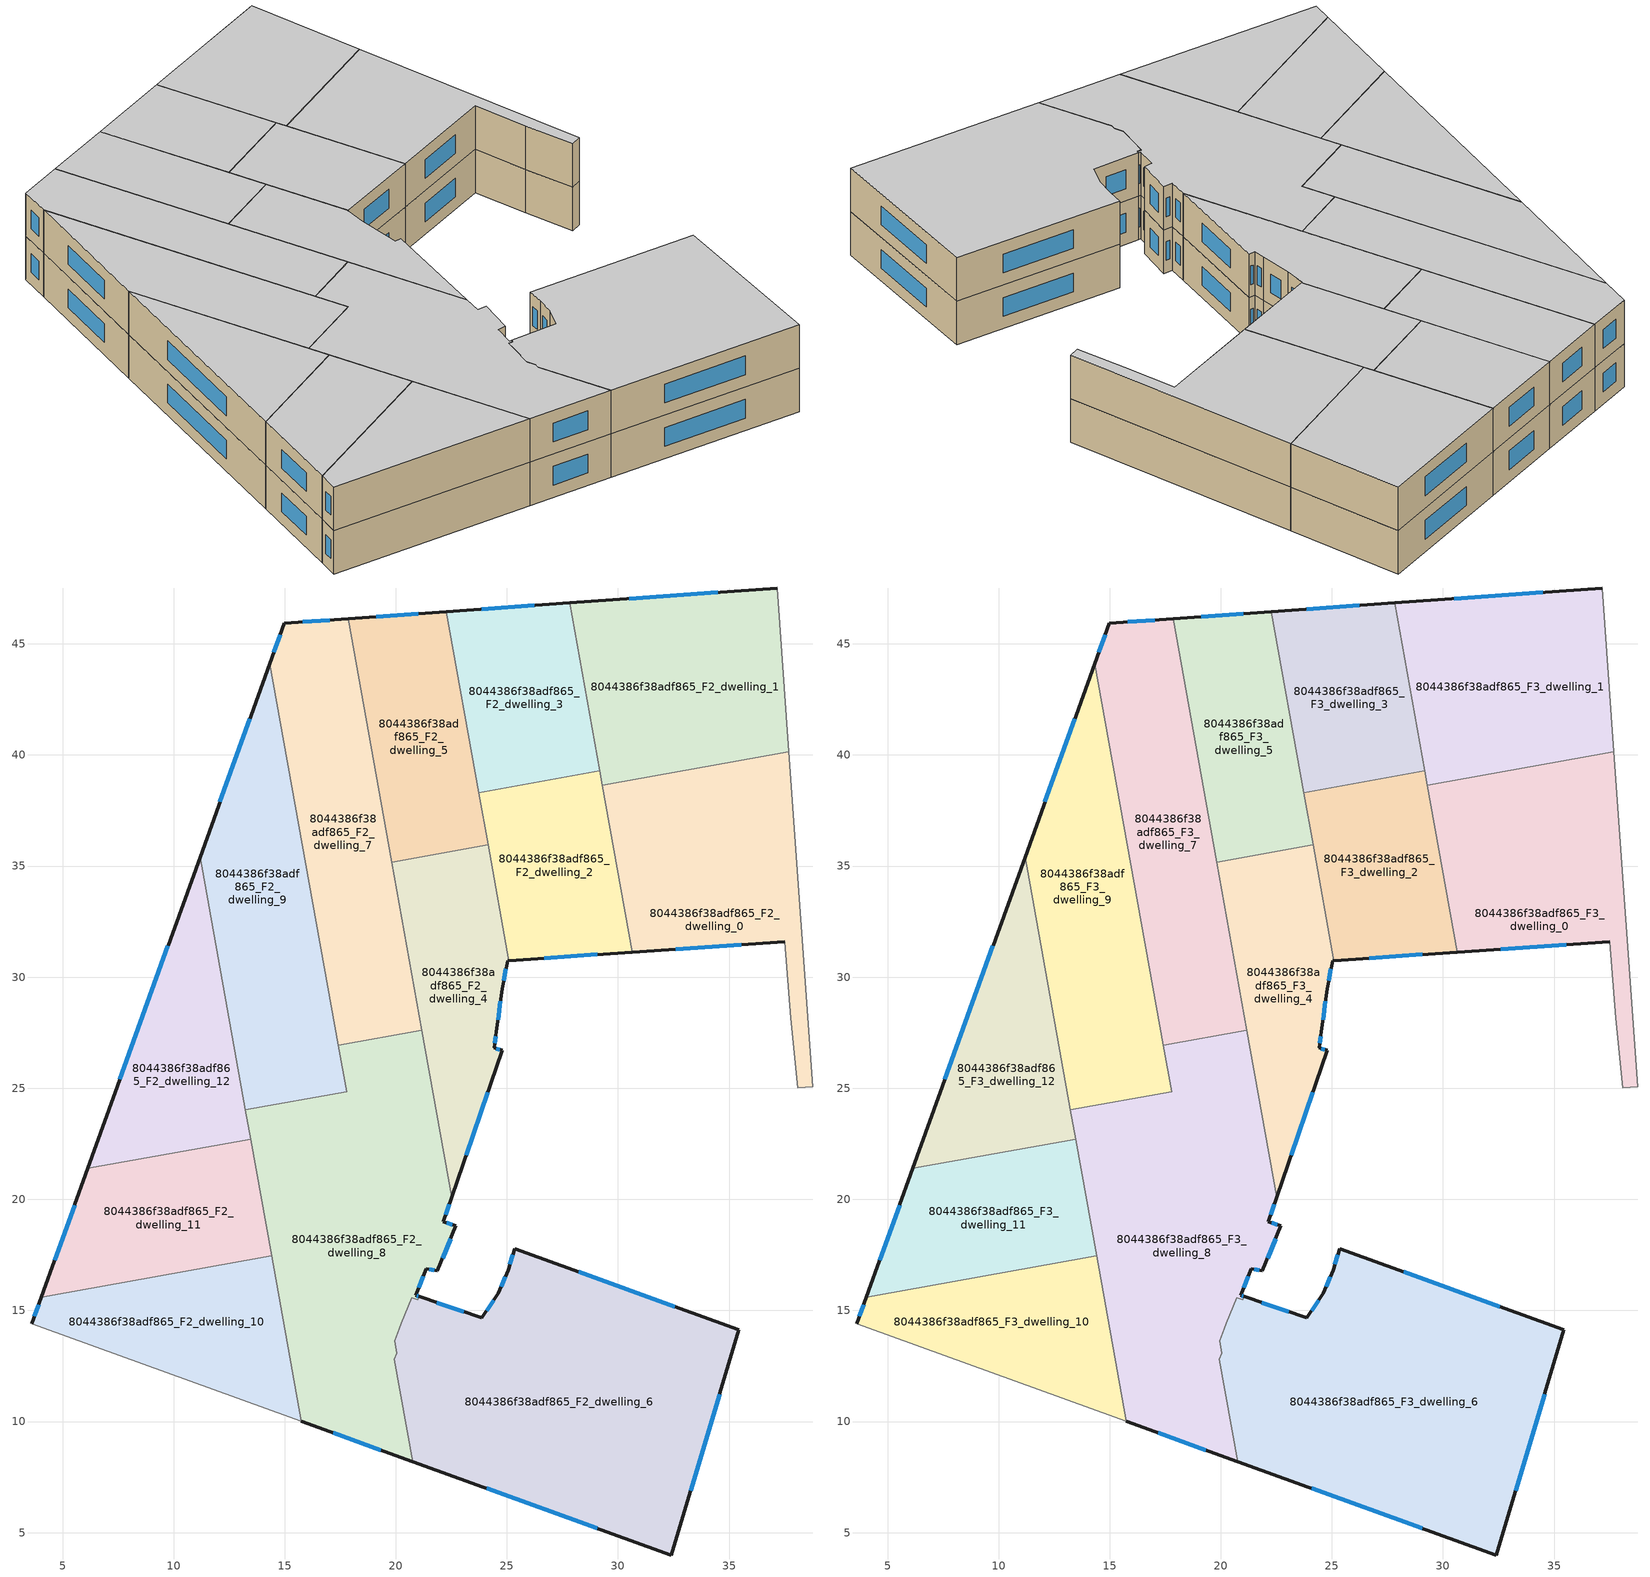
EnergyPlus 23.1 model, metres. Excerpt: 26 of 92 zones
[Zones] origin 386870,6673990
8044386f38adf865_F2_dwelling_0
 floor to 8044386f38adf865_F1_dwelling_0 (EU_floor_Construction): 37.69,40.14 38.77,25.08 38.1,25.02 37.77,28.16 37.5,31.6 30.65,31.13 29.3,38.64 z6
 wall outside (EU_wall_Construction): 30.65,31.13 37.5,31.6 z6:9
 wall adiabatic (EU_wall_Construction): 37.5,31.6 37.77,28.16 38.1,25.02 38.77,25.08 37.69,40.14 z6:9
 wall to 8044386f38adf865_F2_dwelling_1 (EU_wall_Construction): 37.69,40.14 29.3,38.64 z6:9
 wall to 8044386f38adf865_F2_dwelling_2 (EU_wall_Construction): 29.3,38.64 30.65,31.13 z6:9
 window (EU_Window_Construction): 32.61,31.27 35.54,31.47 z6.86:8.14
8044386f38adf865_F2_dwelling_1
 floor to 8044386f38adf865_F1_dwelling_1 (EU_floor_Construction): 37.16,47.52 37.69,40.14 29.3,38.64 27.83,46.85 z6
 wall outside (EU_wall_Construction): 37.16,47.52 27.83,46.85 z6:9
 wall adiabatic (EU_wall_Construction): 37.69,40.14 37.16,47.52 z6:9
 wall to 8044386f38adf865_F2_dwelling_3 (EU_wall_Construction): 27.83,46.85 29.18,39.28 z6:9
 wall to 8044386f38adf865_F2_dwelling_2 (EU_wall_Construction): 29.18,39.28 29.3,38.64 z6:9
 window (EU_Window_Construction): 34.49,47.33 30.5,47.04 z6.86:8.14
8044386f38adf865_F2_dwelling_10
 floor to 8044386f38adf865_F1_dwelling_10 (EU_floor_Construction): 14.41,17.46 15.74,10.01 3.61,14.4 4.04,15.6 z6
 wall outside (EU_wall_Construction): 4.04,15.6 3.61,14.4 z6:9
 wall adiabatic (EU_wall_Construction): 3.61,14.4 15.74,10.01 z6:9
 wall to 8044386f38adf865_F2_dwelling_11 (EU_wall_Construction): 14.41,17.46 4.04,15.6 z6:9
 wall to 8044386f38adf865_F2_dwelling_8 (EU_wall_Construction): 15.74,10.01 14.41,17.46 z6:9
 window (EU_Window_Construction): 3.92,15.26 3.73,14.74 z6.86:8.14
8044386f38adf865_F2_dwelling_11
 floor to 8044386f38adf865_F1_dwelling_11 (EU_floor_Construction): 13.46,22.71 14.41,17.46 4.04,15.6 6.14,21.4 z6
 wall outside (EU_wall_Construction): 6.14,21.4 4.04,15.6 z6:9
 wall to 8044386f38adf865_F2_dwelling_12 (EU_wall_Construction): 13.46,22.71 6.14,21.4 z6:9
 wall to 8044386f38adf865_F2_dwelling_8 (EU_wall_Construction): 14.41,17.46 13.46,22.71 z6:9
 window (EU_Window_Construction): 5.54,19.74 4.64,17.26 z6.86:8.14
8044386f38adf865_F2_dwelling_12
 floor to 8044386f38adf865_F1_dwelling_12 (EU_floor_Construction): 11.19,35.41 13.46,22.71 6.14,21.4 z6
 wall outside (EU_wall_Construction): 11.19,35.41 6.14,21.4 z6:9
 wall to 8044386f38adf865_F2_dwelling_9 (EU_wall_Construction): 13.23,24.02 11.19,35.41 z6:9
 wall to 8044386f38adf865_F2_dwelling_8 (EU_wall_Construction): 13.46,22.71 13.23,24.02 z6:9
 window (EU_Window_Construction): 9.75,31.41 7.58,25.4 z6.86:8.14
8044386f38adf865_F2_dwelling_2
 floor to 8044386f38adf865_F1_dwelling_2 (EU_floor_Construction): 29.18,39.28 30.65,31.13 25.09,30.75 23.73,38.31 z6
 wall outside (EU_wall_Construction): 25.09,30.75 30.65,31.13 z6:9
 wall to 8044386f38adf865_F2_dwelling_3 (EU_wall_Construction): 29.18,39.28 23.73,38.31 z6:9
 wall to 8044386f38adf865_F2_dwelling_4 (EU_wall_Construction): 24.15,35.95 25.09,30.75 z6:9
 wall to 8044386f38adf865_F2_dwelling_5 (EU_wall_Construction): 23.73,38.31 24.15,35.95 z6:9
 window (EU_Window_Construction): 26.68,30.86 29.06,31.02 z6.86:8.14
8044386f38adf865_F2_dwelling_3
 floor to 8044386f38adf865_F1_dwelling_3 (EU_floor_Construction): 27.83,46.85 29.18,39.28 23.73,38.31 22.27,46.45 z6
 wall outside (EU_wall_Construction): 27.83,46.85 22.27,46.45 z6:9
 wall to 8044386f38adf865_F2_dwelling_5 (EU_wall_Construction): 22.27,46.45 23.73,38.31 z6:9
 window (EU_Window_Construction): 26.24,46.73 23.86,46.56 z6.86:8.14
8044386f38adf865_F2_dwelling_4
 floor to 8044386f38adf865_F1_dwelling_4 (EU_floor_Construction): 24.16,35.95 25.09,30.75 25.03,30.75 24.78,29.47 24.53,27.54 24.42,26.82 24.78,26.7 22.52,20.1 19.82,35.17 z6
 wall outside (EU_wall_Construction): 22.52,20.1 24.78,26.7 24.42,26.82 24.53,27.54 24.78,29.47 25.03,30.75 25.09,30.75 z6:9
 wall to 8044386f38adf865_F2_dwelling_5 (EU_wall_Construction): 24.16,35.95 19.82,35.17 z6:9
 wall to 8044386f38adf865_F2_dwelling_7 (EU_wall_Construction): 19.82,35.17 21.18,27.6 z6:9
 wall to 8044386f38adf865_F2_dwelling_8 (EU_wall_Construction): 21.18,27.6 22.52,20.1 z6:9
 window (EU_Window_Construction): 24.68,26.73 24.53,26.78 / 23.17,21.99 24.14,24.81 / 24.85,29.83 24.96,30.38 / 24.6,28.09 24.71,28.92 / 24.45,27.02 24.5,27.33 z6.86:8.14
8044386f38adf865_F2_dwelling_5
 floor to 8044386f38adf865_F1_dwelling_5 (EU_floor_Construction): 22.27,46.45 24.16,35.95 19.82,35.17 17.85,46.13 z6
 wall outside (EU_wall_Construction): 22.27,46.45 17.85,46.13 z6:9
 wall to 8044386f38adf865_F2_dwelling_7 (EU_wall_Construction): 17.85,46.13 19.82,35.18 z6:9
 window (EU_Window_Construction): 21.01,46.36 19.12,46.22 z6.86:8.14
8044386f38adf865_F2_dwelling_6
 floor to 8044386f38adf865_F1_dwelling_6 (EU_floor_Construction): 35.44,14.12 32.4,3.99 20.77,8.2 19.94,12.81 20.04,13.08 19.94,13.64 20.16,14.17 20.25,14.42 20.72,15.58 20.99,15.49 21.04,15.63 23.87,14.67 24.61,15.76 25.05,16.81 25.34,17.78 z6
 wall outside (EU_wall_Construction): 20.77,8.2 32.4,3.99 35.44,14.12 25.34,17.78 25.05,16.81 24.61,15.76 23.87,14.67 21.04,15.63 z6:9
 wall to 8044386f38adf865_F2_dwelling_8 (EU_wall_Construction): 21.04,15.63 20.99,15.49 20.72,15.58 20.25,14.42 20.16,14.17 / 20.15,14.17 19.94,13.64 20.04,13.08 19.94,12.81 20.77,8.2 z6:9
 window (EU_Window_Construction): 23.06,14.95 21.85,15.36 / 24.4,15.45 24.08,14.99 / 24.93,16.51 24.74,16.06 / 25.26,17.5 25.13,17.09 / 32.56,15.17 28.23,16.73 / 33.27,6.89 34.57,11.23 / 24.09,7 29.07,5.19 z6.86:8.14
8044386f38adf865_F2_dwelling_7
 floor to 8044386f38adf865_F1_dwelling_7 (EU_floor_Construction): 17.85,46.13 21.18,27.6 17.41,26.92 14.33,44.11 14.98,45.93 z6
 wall outside (EU_wall_Construction): 17.85,46.13 14.98,45.93 14.33,44.11 z6:9
 wall to 8044386f38adf865_F2_dwelling_8 (EU_wall_Construction): 17.41,26.92 21.18,27.6 z6:9
 wall to 8044386f38adf865_F2_dwelling_9 (EU_wall_Construction): 14.33,44.11 17.41,26.92 z6:9
 window (EU_Window_Construction): 14.8,45.41 14.51,44.63 / 17.03,46.07 15.8,45.99 z6.86:8.14
8044386f38adf865_F2_dwelling_8
 floor to 8044386f38adf865_F1_dwelling_8 (EU_floor_Construction): 21.18,27.6 22.52,20.1 22.14,18.99 22.71,18.8 21.87,16.78 21.37,16.88 20.9,15.67 21.04,15.63 20.99,15.49 20.72,15.58 20.25,14.42 20.15,14.17 19.94,13.64 20.04,13.08 19.94,12.81 20.77,8.2 15.74,10.01 13.23,24.02 17.78,24.84 17.41,26.92 z6
 wall outside (EU_wall_Construction): 15.74,10.01 20.77,8.2 / 21.04,15.63 20.9,15.67 21.37,16.88 21.87,16.78 22.71,18.8 22.14,18.99 22.52,20.1 z6:9
 wall to 8044386f38adf865_F2_dwelling_9 (EU_wall_Construction): 17.41,26.92 17.78,24.84 13.23,24.02 z6:9
 window (EU_Window_Construction): 17.18,9.5 19.33,8.72 / 22.25,19.31 22.41,19.78 / 22.54,18.86 22.3,18.94 / 22.11,17.36 22.47,18.23 / 21.51,16.85 21.73,16.81 / 21.03,16.02 21.23,16.53 / 21,15.64 20.94,15.66 z6.86:8.14
8044386f38adf865_F2_dwelling_9
 floor to 8044386f38adf865_F1_dwelling_9 (EU_floor_Construction): 14.33,44.11 17.78,24.84 13.23,24.02 11.19,35.41 z6
 wall outside (EU_wall_Construction): 14.33,44.11 11.19,35.41 z6:9
 window (EU_Window_Construction): 13.43,41.62 12.09,37.89 z6.86:8.14
8044386f38adf865_F3_dwelling_0
 floor to 8044386f38adf865_F2_dwelling_0 (EU_floor_Construction): 37.69,40.14 38.77,25.08 38.1,25.02 37.77,28.16 37.5,31.6 30.65,31.13 29.3,38.64 z9
 wall outside (EU_wall_Construction): 30.65,31.13 37.5,31.6 z9:12
 wall adiabatic (EU_wall_Construction): 37.5,31.6 37.77,28.16 38.1,25.02 38.77,25.08 37.69,40.14 z9:12
 wall to 8044386f38adf865_F3_dwelling_1 (EU_wall_Construction): 37.69,40.14 29.3,38.64 z9:12
 wall to 8044386f38adf865_F3_dwelling_2 (EU_wall_Construction): 29.3,38.64 30.65,31.13 z9:12
 window (EU_Window_Construction): 32.61,31.27 35.54,31.47 z9.86:11.14
 ceiling to 8044386f38adf865_F4_dwelling_0 (EU_floor_Construction): 38.77,25.08 37.69,40.14 29.3,38.64 30.65,31.13 37.5,31.6 37.77,28.16 38.1,25.02 z12
8044386f38adf865_F3_dwelling_1
 floor to 8044386f38adf865_F2_dwelling_1 (EU_floor_Construction): 37.16,47.52 37.69,40.14 29.3,38.64 27.83,46.85 z9
 wall outside (EU_wall_Construction): 37.16,47.52 27.83,46.85 z9:12
 wall adiabatic (EU_wall_Construction): 37.69,40.14 37.16,47.52 z9:12
 wall to 8044386f38adf865_F3_dwelling_3 (EU_wall_Construction): 27.83,46.85 29.18,39.28 z9:12
 wall to 8044386f38adf865_F3_dwelling_2 (EU_wall_Construction): 29.18,39.28 29.3,38.64 z9:12
 window (EU_Window_Construction): 34.49,47.33 30.5,47.04 z9.86:11.14
 ceiling to 8044386f38adf865_F4_dwelling_1 (EU_floor_Construction): 37.69,40.14 37.16,47.52 27.83,46.85 29.3,38.64 z12
8044386f38adf865_F3_dwelling_10
 floor to 8044386f38adf865_F2_dwelling_10 (EU_floor_Construction): 14.41,17.46 15.74,10.01 3.61,14.4 4.04,15.6 z9
 wall outside (EU_wall_Construction): 4.04,15.6 3.61,14.4 z9:12
 wall adiabatic (EU_wall_Construction): 3.61,14.4 15.74,10.01 z9:12
 wall to 8044386f38adf865_F3_dwelling_11 (EU_wall_Construction): 14.41,17.46 4.04,15.6 z9:12
 wall to 8044386f38adf865_F3_dwelling_8 (EU_wall_Construction): 15.74,10.01 14.41,17.46 z9:12
 window (EU_Window_Construction): 3.92,15.26 3.73,14.74 z9.86:11.14
 ceiling to 8044386f38adf865_F4_dwelling_10 (EU_floor_Construction): 15.74,10.01 14.41,17.46 4.04,15.6 3.61,14.4 z12
8044386f38adf865_F3_dwelling_11
 floor to 8044386f38adf865_F2_dwelling_11 (EU_floor_Construction): 13.46,22.71 14.41,17.46 4.04,15.6 6.14,21.4 z9
 wall outside (EU_wall_Construction): 6.14,21.4 4.04,15.6 z9:12
 wall to 8044386f38adf865_F3_dwelling_12 (EU_wall_Construction): 13.46,22.71 6.14,21.4 z9:12
 wall to 8044386f38adf865_F3_dwelling_8 (EU_wall_Construction): 14.41,17.46 13.46,22.71 z9:12
 window (EU_Window_Construction): 5.54,19.74 4.64,17.26 z9.86:11.14
 ceiling to 8044386f38adf865_F4_dwelling_11 (EU_floor_Construction): 14.41,17.46 13.46,22.71 6.14,21.4 4.04,15.6 z12
8044386f38adf865_F3_dwelling_12
 floor to 8044386f38adf865_F2_dwelling_12 (EU_floor_Construction): 11.19,35.41 13.46,22.71 6.14,21.4 z9
 wall outside (EU_wall_Construction): 11.19,35.41 6.14,21.4 z9:12
 wall to 8044386f38adf865_F3_dwelling_9 (EU_wall_Construction): 13.23,24.02 11.19,35.41 z9:12
 wall to 8044386f38adf865_F3_dwelling_8 (EU_wall_Construction): 13.46,22.71 13.23,24.02 z9:12
 window (EU_Window_Construction): 9.75,31.41 7.58,25.4 z9.86:11.14
 ceiling to 8044386f38adf865_F4_dwelling_12 (EU_floor_Construction): 13.46,22.71 11.19,35.41 6.14,21.4 z12
8044386f38adf865_F3_dwelling_2
 floor to 8044386f38adf865_F2_dwelling_2 (EU_floor_Construction): 29.18,39.28 30.65,31.13 25.09,30.75 23.73,38.31 z9
 wall outside (EU_wall_Construction): 25.09,30.75 30.65,31.13 z9:12
 wall to 8044386f38adf865_F3_dwelling_3 (EU_wall_Construction): 29.18,39.28 23.73,38.31 z9:12
 wall to 8044386f38adf865_F3_dwelling_4 (EU_wall_Construction): 24.15,35.95 25.09,30.75 z9:12
 wall to 8044386f38adf865_F3_dwelling_5 (EU_wall_Construction): 23.73,38.31 24.15,35.95 z9:12
 window (EU_Window_Construction): 26.68,30.86 29.06,31.02 z9.86:11.14
 ceiling to 8044386f38adf865_F4_dwelling_2 (EU_floor_Construction): 30.65,31.13 29.18,39.28 23.73,38.31 25.09,30.75 z12
8044386f38adf865_F3_dwelling_3
 floor to 8044386f38adf865_F2_dwelling_3 (EU_floor_Construction): 27.83,46.85 29.18,39.28 23.73,38.31 22.27,46.45 z9
 wall outside (EU_wall_Construction): 27.83,46.85 22.27,46.45 z9:12
 wall to 8044386f38adf865_F3_dwelling_5 (EU_wall_Construction): 22.27,46.45 23.73,38.31 z9:12
 window (EU_Window_Construction): 26.24,46.73 23.86,46.56 z9.86:11.14
 ceiling to 8044386f38adf865_F4_dwelling_3 (EU_floor_Construction): 29.18,39.28 27.83,46.85 22.27,46.45 23.73,38.31 z12
8044386f38adf865_F3_dwelling_4
 floor to 8044386f38adf865_F2_dwelling_4 (EU_floor_Construction): 24.16,35.95 25.09,30.75 25.03,30.75 24.78,29.47 24.53,27.54 24.42,26.82 24.78,26.7 22.52,20.1 19.82,35.17 z9
 wall outside (EU_wall_Construction): 22.52,20.1 24.78,26.7 24.42,26.82 24.53,27.54 24.78,29.47 25.03,30.75 25.09,30.75 z9:12
 wall to 8044386f38adf865_F3_dwelling_5 (EU_wall_Construction): 24.16,35.95 19.82,35.17 z9:12
 wall to 8044386f38adf865_F3_dwelling_7 (EU_wall_Construction): 19.82,35.17 21.18,27.6 z9:12
 wall to 8044386f38adf865_F3_dwelling_8 (EU_wall_Construction): 21.18,27.6 22.52,20.1 z9:12
 window (EU_Window_Construction): 24.68,26.73 24.53,26.78 / 23.17,21.99 24.14,24.81 / 24.85,29.83 24.96,30.38 / 24.6,28.09 24.71,28.92 / 24.45,27.02 24.5,27.33 z9.86:11.14
 ceiling to 8044386f38adf865_F4_dwelling_4 (EU_floor_Construction): 22.52,20.1 24.78,26.7 24.42,26.82 24.53,27.54 24.78,29.47 25.03,30.75 25.09,30.75 24.16,35.95 19.82,35.17 z12
8044386f38adf865_F3_dwelling_5
 floor to 8044386f38adf865_F2_dwelling_5 (EU_floor_Construction): 22.27,46.45 24.16,35.95 19.82,35.17 17.85,46.13 z9
 wall outside (EU_wall_Construction): 22.27,46.45 17.85,46.13 z9:12
 wall to 8044386f38adf865_F3_dwelling_7 (EU_wall_Construction): 17.85,46.13 19.82,35.18 z9:12
 window (EU_Window_Construction): 21.01,46.36 19.12,46.22 z9.86:11.14
 ceiling to 8044386f38adf865_F4_dwelling_5 (EU_floor_Construction): 24.16,35.95 22.27,46.45 17.85,46.13 19.82,35.17 z12
8044386f38adf865_F3_dwelling_6
 floor to 8044386f38adf865_F2_dwelling_6 (EU_floor_Construction): 35.44,14.12 32.4,3.99 20.77,8.2 19.94,12.81 20.04,13.08 19.94,13.64 20.16,14.17 20.25,14.42 20.72,15.58 20.99,15.49 21.04,15.63 23.87,14.67 24.61,15.76 25.05,16.81 25.34,17.78 z9
 wall outside (EU_wall_Construction): 20.77,8.2 32.4,3.99 35.44,14.12 25.34,17.78 25.05,16.81 24.61,15.76 23.87,14.67 21.04,15.63 z9:12
 wall to 8044386f38adf865_F3_dwelling_8 (EU_wall_Construction): 21.04,15.63 20.99,15.49 20.72,15.58 20.25,14.42 20.16,14.17 / 20.15,14.17 19.94,13.64 20.04,13.08 19.94,12.81 20.77,8.2 z9:12
 window (EU_Window_Construction): 23.06,14.95 21.85,15.36 / 24.4,15.45 24.08,14.99 / 24.93,16.51 24.74,16.06 / 25.26,17.5 25.13,17.09 / 32.56,15.17 28.23,16.73 / 33.27,6.89 34.57,11.23 / 24.09,7 29.07,5.19 z9.86:11.14
 ceiling to 8044386f38adf865_F4_dwelling_6 (EU_floor_Construction): 32.4,3.99 35.44,14.12 25.34,17.78 25.05,16.81 24.61,15.76 23.87,14.67 21.04,15.63 20.99,15.49 20.72,15.58 20.25,14.42 20.16,14.17 19.94,13.64 20.04,13.08 19.94,12.81 20.77,8.2 z12
8044386f38adf865_F3_dwelling_7
 floor to 8044386f38adf865_F2_dwelling_7 (EU_floor_Construction): 17.85,46.13 21.18,27.6 17.41,26.92 14.33,44.11 14.98,45.93 z9
 wall outside (EU_wall_Construction): 17.85,46.13 14.98,45.93 14.33,44.11 z9:12
 wall to 8044386f38adf865_F3_dwelling_8 (EU_wall_Construction): 17.41,26.92 21.18,27.6 z9:12
 wall to 8044386f38adf865_F3_dwelling_9 (EU_wall_Construction): 14.33,44.11 17.41,26.92 z9:12
 window (EU_Window_Construction): 14.8,45.41 14.51,44.63 / 17.03,46.07 15.8,45.99 z9.86:11.14
 ceiling to 8044386f38adf865_F4_dwelling_7 (EU_floor_Construction): 21.18,27.6 17.85,46.13 14.98,45.93 14.33,44.11 17.41,26.92 z12
8044386f38adf865_F3_dwelling_8
 floor to 8044386f38adf865_F2_dwelling_8 (EU_floor_Construction): 21.18,27.6 22.52,20.1 22.14,18.99 22.71,18.8 21.87,16.78 21.37,16.88 20.9,15.67 21.04,15.63 20.99,15.49 20.72,15.58 20.25,14.42 20.15,14.17 19.94,13.64 20.04,13.08 19.94,12.81 20.77,8.2 15.74,10.01 13.23,24.02 17.78,24.84 17.41,26.92 z9
 wall outside (EU_wall_Construction): 15.74,10.01 20.77,8.2 / 21.04,15.63 20.9,15.67 21.37,16.88 21.87,16.78 22.71,18.8 22.14,18.99 22.52,20.1 z9:12
 wall to 8044386f38adf865_F3_dwelling_9 (EU_wall_Construction): 17.41,26.92 17.78,24.84 13.23,24.02 z9:12
 window (EU_Window_Construction): 17.18,9.5 19.33,8.72 / 22.25,19.31 22.41,19.78 / 22.54,18.86 22.3,18.94 / 22.11,17.36 22.47,18.23 / 21.51,16.85 21.73,16.81 / 21.03,16.02 21.23,16.53 / 21,15.64 20.94,15.66 z9.86:11.14
 ceiling to 8044386f38adf865_F4_dwelling_8 (EU_floor_Construction): 20.77,8.2 19.94,12.81 20.04,13.08 19.94,13.64 20.15,14.17 20.25,14.42 20.72,15.58 20.99,15.49 21.04,15.63 20.9,15.67 21.37,16.88 21.87,16.78 22.71,18.8 22.14,18.99 22.52,20.1 21.18,27.6 17.41,26.92 17.78,24.84 13.23,24.02 15.74,10.01 z12
8044386f38adf865_F3_dwelling_9
 floor to 8044386f38adf865_F2_dwelling_9 (EU_floor_Construction): 14.33,44.11 17.78,24.84 13.23,24.02 11.19,35.41 z9
 wall outside (EU_wall_Construction): 14.33,44.11 11.19,35.41 z9:12
 window (EU_Window_Construction): 13.43,41.62 12.09,37.89 z9.86:11.14
 ceiling to 8044386f38adf865_F4_dwelling_9 (EU_floor_Construction): 17.78,24.84 14.33,44.11 11.19,35.41 13.23,24.02 z12
[Building]
EU S2 Campaign: North Axis=0; Terrain=City; Solar Distribution=FullExterior
[Site:Location]
Helsinki-Vantaa.AP: Latitude=60.317; Longitude=24.963; Time Zone=2; Elevation=54.6
[SizingPeriod:WeatherFileDays]
AnnualSizingPeriod: Begin Month=1; Begin Day of Month=1; End Month=12; End Day of Month=31; Day of Week for Start Day=Monday; Use Weather File Daylight Saving Period=No; Use Weather File Rain and Snow Indicators=No
[MATERIAL]
EU_InternalMass_Material: Roughness=MediumRough; Thickness=0.1; Conductivity=1; Density=1800; Specific Heat=900; Thermal Absorptance=0.9; Solar Absorptance=0.7; Visible Absorptance=0.7
[MATERIAL:NOMASS] Roughness=MediumRough; Thermal Absorptance=0.9; Solar Absorptance=0.7; Visible Absorptance=0.7
Name | Thermal Resistance
EU_wall_NoMass | 1.10183
EU_floor_NoMass | 1.70606
[WINDOWMATERIAL:SIMPLEGLAZINGSYSTEM]
EU_Window_SimpleGlazing: UFactor=3.11035; Solar Heat Gain Coefficient=0.8; Visible Transmittance=0.8
[CONSTRUCTION]
EU_wall_Construction: EU_wall_NoMass
EU_floor_Construction: EU_floor_NoMass
EU_Window_Construction: EU_Window_SimpleGlazing
EU_InternalMass_Construction: EU_InternalMass_Material
[ZONE] Type=1; Multiplier=1; Ceiling Height=autocalculate; Floor Area=autocalculate; Part of Total Floor Area=Yes
Name | Volume
8044386f38adf865_F2_dwelling_0; 8044386f38adf865_F3_dwelling_0; 8044386f38adf865_F2_dwelling_1; 8044386f38adf865_F3_dwelling_1 | 210.354
8044386f38adf865_F2_dwelling_10; 8044386f38adf865_F3_dwelling_10 | 144.018
8044386f38adf865_F2_dwelling_11; 8044386f38adf865_F3_dwelling_11 | 144.02
8044386f38adf865_F2_dwelling_12; 8044386f38adf865_F3_dwelling_12 | 144.004
8044386f38adf865_F2_dwelling_2; 8044386f38adf865_F3_dwelling_2 | 132.581
8044386f38adf865_F2_dwelling_3; 8044386f38adf865_F3_dwelling_3 | 132.591
8044386f38adf865_F2_dwelling_4; 8044386f38adf865_F3_dwelling_4 | 144.059
8044386f38adf865_F2_dwelling_5; 8044386f38adf865_F3_dwelling_5 | 144.072
8044386f38adf865_F2_dwelling_6; 8044386f38adf865_F3_dwelling_6 | 409.997
8044386f38adf865_F2_dwelling_7; 8044386f38adf865_F3_dwelling_7 | 216.01
8044386f38adf865_F2_dwelling_8; 8044386f38adf865_F3_dwelling_8 | 344.089
8044386f38adf865_F2_dwelling_9; 8044386f38adf865_F3_dwelling_9 | 215.984
[INTERNALMASS] Construction=EU_InternalMass_Construction
Name | Zone or ZoneList | Surface Area
8044386f38adf865_F2_dwelling_0_EU_InternalMass | 8044386f38adf865_F2_dwelling_0 | 70.1179
8044386f38adf865_F2_dwelling_1_EU_InternalMass | 8044386f38adf865_F2_dwelling_1 | 70.1176
8044386f38adf865_F2_dwelling_2_EU_InternalMass | 8044386f38adf865_F2_dwelling_2 | 44.1937
8044386f38adf865_F2_dwelling_3_EU_InternalMass | 8044386f38adf865_F2_dwelling_3 | 44.1971
8044386f38adf865_F2_dwelling_4_EU_InternalMass | 8044386f38adf865_F2_dwelling_4 | 48.0196
8044386f38adf865_F2_dwelling_5_EU_InternalMass | 8044386f38adf865_F2_dwelling_5 | 48.0235
8044386f38adf865_F2_dwelling_6_EU_InternalMass | 8044386f38adf865_F2_dwelling_6 | 136.667
8044386f38adf865_F2_dwelling_7_EU_InternalMass | 8044386f38adf865_F2_dwelling_7 | 72.0035
8044386f38adf865_F2_dwelling_8_EU_InternalMass | 8044386f38adf865_F2_dwelling_8 | 114.697
8044386f38adf865_F2_dwelling_9_EU_InternalMass | 8044386f38adf865_F2_dwelling_9 | 71.9949
8044386f38adf865_F2_dwelling_10_EU_InternalMass | 8044386f38adf865_F2_dwelling_10 | 48.0057
8044386f38adf865_F2_dwelling_11_EU_InternalMass | 8044386f38adf865_F2_dwelling_11 | 48.0064
8044386f38adf865_F2_dwelling_12_EU_InternalMass | 8044386f38adf865_F2_dwelling_12 | 48.0018
8044386f38adf865_F3_dwelling_0_EU_InternalMass | 8044386f38adf865_F3_dwelling_0 | 70.1179
8044386f38adf865_F3_dwelling_1_EU_InternalMass | 8044386f38adf865_F3_dwelling_1 | 70.1176
8044386f38adf865_F3_dwelling_2_EU_InternalMass | 8044386f38adf865_F3_dwelling_2 | 44.1937
8044386f38adf865_F3_dwelling_3_EU_InternalMass | 8044386f38adf865_F3_dwelling_3 | 44.1971
8044386f38adf865_F3_dwelling_4_EU_InternalMass | 8044386f38adf865_F3_dwelling_4 | 48.0196
8044386f38adf865_F3_dwelling_5_EU_InternalMass | 8044386f38adf865_F3_dwelling_5 | 48.0235
8044386f38adf865_F3_dwelling_6_EU_InternalMass | 8044386f38adf865_F3_dwelling_6 | 136.667
8044386f38adf865_F3_dwelling_7_EU_InternalMass | 8044386f38adf865_F3_dwelling_7 | 72.0035
8044386f38adf865_F3_dwelling_8_EU_InternalMass | 8044386f38adf865_F3_dwelling_8 | 114.697
8044386f38adf865_F3_dwelling_9_EU_InternalMass | 8044386f38adf865_F3_dwelling_9 | 71.9949
8044386f38adf865_F3_dwelling_10_EU_InternalMass | 8044386f38adf865_F3_dwelling_10 | 48.0057
8044386f38adf865_F3_dwelling_11_EU_InternalMass | 8044386f38adf865_F3_dwelling_11 | 48.0064
8044386f38adf865_F3_dwelling_12_EU_InternalMass | 8044386f38adf865_F3_dwelling_12 | 48.0018
[OTHEREQUIPMENT] Fuel Type=Electricity; Design Level Calculation Method=Watts/Area; Power per Zone Floor Area=1; Fraction Latent=0; Fraction Radiant=0; Fraction Lost=0; Carbon Dioxide Generation Rate=0; EndUse Subcategory=EU_Step8_InternalGains
Name | Zone or ZoneList or Space or SpaceList | Schedule
EU_Step8_InternalGain_8044386f38adf865_F2_dwelling_0_f000 | 8044386f38adf865_F2_dwelling_0 | EU_Step8_GainSchedule_8044386f38adf865_F2_dwelling_0_f000
EU_Step8_InternalGain_8044386f38adf865_F2_dwelling_1_f000 | 8044386f38adf865_F2_dwelling_1 | EU_Step8_GainSchedule_8044386f38adf865_F2_dwelling_1_f000
EU_Step8_InternalGain_8044386f38adf865_F2_dwelling_2_f000 | 8044386f38adf865_F2_dwelling_2 | EU_Step8_GainSchedule_8044386f38adf865_F2_dwelling_2_f000
EU_Step8_InternalGain_8044386f38adf865_F2_dwelling_3_f000 | 8044386f38adf865_F2_dwelling_3 | EU_Step8_GainSchedule_8044386f38adf865_F2_dwelling_3_f000
EU_Step8_InternalGain_8044386f38adf865_F2_dwelling_4_f000 | 8044386f38adf865_F2_dwelling_4 | EU_Step8_GainSchedule_8044386f38adf865_F2_dwelling_4_f000
EU_Step8_InternalGain_8044386f38adf865_F2_dwelling_5_f000 | 8044386f38adf865_F2_dwelling_5 | EU_Step8_GainSchedule_8044386f38adf865_F2_dwelling_5_f000
EU_Step8_InternalGain_8044386f38adf865_F2_dwelling_6_f000 | 8044386f38adf865_F2_dwelling_6 | EU_Step8_GainSchedule_8044386f38adf865_F2_dwelling_6_f000
EU_Step8_InternalGain_8044386f38adf865_F2_dwelling_7_f000 | 8044386f38adf865_F2_dwelling_7 | EU_Step8_GainSchedule_8044386f38adf865_F2_dwelling_7_f000
EU_Step8_InternalGain_8044386f38adf865_F2_dwelling_8_f000 | 8044386f38adf865_F2_dwelling_8 | EU_Step8_GainSchedule_8044386f38adf865_F2_dwelling_8_f000
EU_Step8_InternalGain_8044386f38adf865_F2_dwelling_9_f000 | 8044386f38adf865_F2_dwelling_9 | EU_Step8_GainSchedule_8044386f38adf865_F2_dwelling_9_f000
EU_Step8_InternalGain_8044386f38adf865_F2_dwelling_10_f000 | 8044386f38adf865_F2_dwelling_10 | EU_Step8_GainSchedule_8044386f38adf865_F2_dwelling_10_f000
EU_Step8_InternalGain_8044386f38adf865_F2_dwelling_11_f000 | 8044386f38adf865_F2_dwelling_11 | EU_Step8_GainSchedule_8044386f38adf865_F2_dwelling_11_f000
EU_Step8_InternalGain_8044386f38adf865_F2_dwelling_12_f000 | 8044386f38adf865_F2_dwelling_12 | EU_Step8_GainSchedule_8044386f38adf865_F2_dwelling_12_f000
EU_Step8_InternalGain_8044386f38adf865_F3_dwelling_0_f000 | 8044386f38adf865_F3_dwelling_0 | EU_Step8_GainSchedule_8044386f38adf865_F3_dwelling_0_f000
EU_Step8_InternalGain_8044386f38adf865_F3_dwelling_1_f000 | 8044386f38adf865_F3_dwelling_1 | EU_Step8_GainSchedule_8044386f38adf865_F3_dwelling_1_f000
EU_Step8_InternalGain_8044386f38adf865_F3_dwelling_2_f000 | 8044386f38adf865_F3_dwelling_2 | EU_Step8_GainSchedule_8044386f38adf865_F3_dwelling_2_f000
EU_Step8_InternalGain_8044386f38adf865_F3_dwelling_3_f000 | 8044386f38adf865_F3_dwelling_3 | EU_Step8_GainSchedule_8044386f38adf865_F3_dwelling_3_f000
EU_Step8_InternalGain_8044386f38adf865_F3_dwelling_4_f000 | 8044386f38adf865_F3_dwelling_4 | EU_Step8_GainSchedule_8044386f38adf865_F3_dwelling_4_f000
EU_Step8_InternalGain_8044386f38adf865_F3_dwelling_5_f000 | 8044386f38adf865_F3_dwelling_5 | EU_Step8_GainSchedule_8044386f38adf865_F3_dwelling_5_f000
EU_Step8_InternalGain_8044386f38adf865_F3_dwelling_6_f000 | 8044386f38adf865_F3_dwelling_6 | EU_Step8_GainSchedule_8044386f38adf865_F3_dwelling_6_f000
EU_Step8_InternalGain_8044386f38adf865_F3_dwelling_7_f000 | 8044386f38adf865_F3_dwelling_7 | EU_Step8_GainSchedule_8044386f38adf865_F3_dwelling_7_f000
EU_Step8_InternalGain_8044386f38adf865_F3_dwelling_8_f000 | 8044386f38adf865_F3_dwelling_8 | EU_Step8_GainSchedule_8044386f38adf865_F3_dwelling_8_f000
EU_Step8_InternalGain_8044386f38adf865_F3_dwelling_9_f000 | 8044386f38adf865_F3_dwelling_9 | EU_Step8_GainSchedule_8044386f38adf865_F3_dwelling_9_f000
EU_Step8_InternalGain_8044386f38adf865_F3_dwelling_10_f000 | 8044386f38adf865_F3_dwelling_10 | EU_Step8_GainSchedule_8044386f38adf865_F3_dwelling_10_f000
EU_Step8_InternalGain_8044386f38adf865_F3_dwelling_11_f000 | 8044386f38adf865_F3_dwelling_11 | EU_Step8_GainSchedule_8044386f38adf865_F3_dwelling_11_f000
EU_Step8_InternalGain_8044386f38adf865_F3_dwelling_12_f000 | 8044386f38adf865_F3_dwelling_12 | EU_Step8_GainSchedule_8044386f38adf865_F3_dwelling_12_f000
[ZONEVENTILATION:DESIGNFLOWRATE] Schedule=EU_AlwaysOn; Design Flow Rate Calculation Method=AirChanges/Hour; Air Changes per Hour=0.756316; Ventilation Type=Natural; Fan Pressure Rise=0; Fan Total Efficiency=1; Constant Term Coefficient=1; Temperature Term Coefficient=0; Velocity Term Coefficient=0; Velocity Squared Term Coefficient=0; Minimum Indoor Temperature=-100; Maximum Indoor Temperature=100; Delta Temperature=-100; Minimum Outdoor Temperature=-100; Maximum Outdoor Temperature=100; Maximum Wind Speed=40
Name | Zone or ZoneList or Space or SpaceList
EU_ConstantAir_8044386f38adf865_F2_dwelling_0 | 8044386f38adf865_F2_dwelling_0
EU_ConstantAir_8044386f38adf865_F2_dwelling_1 | 8044386f38adf865_F2_dwelling_1
EU_ConstantAir_8044386f38adf865_F2_dwelling_2 | 8044386f38adf865_F2_dwelling_2
EU_ConstantAir_8044386f38adf865_F2_dwelling_3 | 8044386f38adf865_F2_dwelling_3
EU_ConstantAir_8044386f38adf865_F2_dwelling_4 | 8044386f38adf865_F2_dwelling_4
EU_ConstantAir_8044386f38adf865_F2_dwelling_5 | 8044386f38adf865_F2_dwelling_5
EU_ConstantAir_8044386f38adf865_F2_dwelling_6 | 8044386f38adf865_F2_dwelling_6
EU_ConstantAir_8044386f38adf865_F2_dwelling_7 | 8044386f38adf865_F2_dwelling_7
EU_ConstantAir_8044386f38adf865_F2_dwelling_8 | 8044386f38adf865_F2_dwelling_8
EU_ConstantAir_8044386f38adf865_F2_dwelling_9 | 8044386f38adf865_F2_dwelling_9
EU_ConstantAir_8044386f38adf865_F2_dwelling_10 | 8044386f38adf865_F2_dwelling_10
EU_ConstantAir_8044386f38adf865_F2_dwelling_11 | 8044386f38adf865_F2_dwelling_11
EU_ConstantAir_8044386f38adf865_F2_dwelling_12 | 8044386f38adf865_F2_dwelling_12
EU_ConstantAir_8044386f38adf865_F3_dwelling_0 | 8044386f38adf865_F3_dwelling_0
EU_ConstantAir_8044386f38adf865_F3_dwelling_1 | 8044386f38adf865_F3_dwelling_1
EU_ConstantAir_8044386f38adf865_F3_dwelling_2 | 8044386f38adf865_F3_dwelling_2
EU_ConstantAir_8044386f38adf865_F3_dwelling_3 | 8044386f38adf865_F3_dwelling_3
EU_ConstantAir_8044386f38adf865_F3_dwelling_4 | 8044386f38adf865_F3_dwelling_4
EU_ConstantAir_8044386f38adf865_F3_dwelling_5 | 8044386f38adf865_F3_dwelling_5
EU_ConstantAir_8044386f38adf865_F3_dwelling_6 | 8044386f38adf865_F3_dwelling_6
EU_ConstantAir_8044386f38adf865_F3_dwelling_7 | 8044386f38adf865_F3_dwelling_7
EU_ConstantAir_8044386f38adf865_F3_dwelling_8 | 8044386f38adf865_F3_dwelling_8
EU_ConstantAir_8044386f38adf865_F3_dwelling_9 | 8044386f38adf865_F3_dwelling_9
EU_ConstantAir_8044386f38adf865_F3_dwelling_10 | 8044386f38adf865_F3_dwelling_10
EU_ConstantAir_8044386f38adf865_F3_dwelling_11 | 8044386f38adf865_F3_dwelling_11
EU_ConstantAir_8044386f38adf865_F3_dwelling_12 | 8044386f38adf865_F3_dwelling_12
[HVACTEMPLATE:THERMOSTAT] Constant Heating Setpoint=20; Constant Cooling Setpoint=50
EU_HeatOnly_8044386f38adf865_F1_dwelling_3; EU_HeatOnly_8044386f38adf865_F1_dwelling_4; EU_HeatOnly_8044386f38adf865_F1_dwelling_5; EU_HeatOnly_8044386f38adf865_F1_dwelling_6; EU_HeatOnly_8044386f38adf865_F1_dwelling_7; EU_HeatOnly_8044386f38adf865_F1_dwelling_8; EU_HeatOnly_8044386f38adf865_F1_dwelling_9; EU_HeatOnly_8044386f38adf865_F1_dwelling_10; EU_HeatOnly_8044386f38adf865_F1_dwelling_11; EU_HeatOnly_8044386f38adf865_F1_dwelling_12; EU_HeatOnly_8044386f38adf865_F2_dwelling_0; EU_HeatOnly_8044386f38adf865_F2_dwelling_1; EU_HeatOnly_8044386f38adf865_F2_dwelling_2; EU_HeatOnly_8044386f38adf865_F2_dwelling_3; EU_HeatOnly_8044386f38adf865_F2_dwelling_4; EU_HeatOnly_8044386f38adf865_F2_dwelling_5; EU_HeatOnly_8044386f38adf865_F2_dwelling_6; EU_HeatOnly_8044386f38adf865_F2_dwelling_7; EU_HeatOnly_8044386f38adf865_F2_dwelling_8; EU_HeatOnly_8044386f38adf865_F2_dwelling_9; EU_HeatOnly_8044386f38adf865_F2_dwelling_10; EU_HeatOnly_8044386f38adf865_F2_dwelling_11; EU_HeatOnly_8044386f38adf865_F2_dwelling_12; EU_HeatOnly_8044386f38adf865_F3_dwelling_0; EU_HeatOnly_8044386f38adf865_F3_dwelling_1; EU_HeatOnly_8044386f38adf865_F3_dwelling_2; EU_HeatOnly_8044386f38adf865_F3_dwelling_3; EU_HeatOnly_8044386f38adf865_F3_dwelling_4; EU_HeatOnly_8044386f38adf865_F3_dwelling_5; EU_HeatOnly_8044386f38adf865_F3_dwelling_6; EU_HeatOnly_8044386f38adf865_F3_dwelling_7; EU_HeatOnly_8044386f38adf865_F3_dwelling_8; EU_HeatOnly_8044386f38adf865_F3_dwelling_9; EU_HeatOnly_8044386f38adf865_F3_dwelling_10; EU_HeatOnly_8044386f38adf865_F3_dwelling_11; EU_HeatOnly_8044386f38adf865_F3_dwelling_12; EU_HeatOnly_8044386f38adf865_F4_dwelling_0; EU_HeatOnly_8044386f38adf865_F4_dwelling_1; EU_HeatOnly_8044386f38adf865_F4_dwelling_2; EU_HeatOnly_8044386f38adf865_F4_dwelling_3; EU_HeatOnly_8044386f38adf865_F4_dwelling_4; EU_HeatOnly_8044386f38adf865_F4_dwelling_5; EU_HeatOnly_8044386f38adf865_F4_dwelling_6; EU_HeatOnly_8044386f38adf865_F4_dwelling_7; EU_HeatOnly_8044386f38adf865_F4_dwelling_8; EU_HeatOnly_8044386f38adf865_F4_dwelling_9; EU_HeatOnly_8044386f38adf865_F4_dwelling_10; EU_HeatOnly_8044386f38adf865_F4_dwelling_11; EU_HeatOnly_8044386f38adf865_F4_dwelling_12; EU_HeatOnly_8044386f38adf865_F5_dwelling_0; EU_HeatOnly_8044386f38adf865_F5_dwelling_1; EU_HeatOnly_8044386f38adf865_F5_dwelling_2; EU_HeatOnly_8044386f38adf865_F5_dwelling_3; EU_HeatOnly_8044386f38adf865_F5_dwelling_4; EU_HeatOnly_8044386f38adf865_F5_dwelling_5; EU_HeatOnly_8044386f38adf865_F5_dwelling_6; EU_HeatOnly_8044386f38adf865_F5_dwelling_7; EU_HeatOnly_8044386f38adf865_F5_dwelling_8; EU_HeatOnly_8044386f38adf865_F5_dwelling_9; EU_HeatOnly_8044386f38adf865_F5_dwelling_10; EU_HeatOnly_8044386f38adf865_F5_dwelling_11; EU_HeatOnly_8044386f38adf865_F5_dwelling_12; EU_HeatOnly_8044386f38adf865_F6_dwelling_0; EU_HeatOnly_8044386f38adf865_F6_dwelling_1; EU_HeatOnly_8044386f38adf865_F6_dwelling_2; EU_HeatOnly_8044386f38adf865_F6_dwelling_3; EU_HeatOnly_8044386f38adf865_F6_dwelling_4; EU_HeatOnly_8044386f38adf865_F6_dwelling_5; EU_HeatOnly_8044386f38adf865_F6_dwelling_6; EU_HeatOnly_8044386f38adf865_F6_dwelling_7; EU_HeatOnly_8044386f38adf865_F6_dwelling_8; EU_HeatOnly_8044386f38adf865_F6_dwelling_9; EU_HeatOnly_8044386f38adf865_F6_dwelling_10; EU_HeatOnly_8044386f38adf865_F6_dwelling_11; EU_HeatOnly_8044386f38adf865_F6_dwelling_12
[HVACTEMPLATE:ZONE:IDEALLOADSAIRSYSTEM] System Availability Schedule=EU_AlwaysOn; Maximum Heating Supply Air Temperature=50; Minimum Cooling Supply Air Temperature=13; Maximum Heating Supply Air Humidity Ratio=0.0156; Minimum Cooling Supply Air Humidity Ratio=0.0077; Heating Limit=NoLimit; Cooling Limit=NoLimit; Heating Availability Schedule=EU_AlwaysOn; Cooling Availability Schedule=EU_CoolingOff; Dehumidification Control Type=ConstantSensibleHeatRatio; Cooling Sensible Heat Ratio=0.7; Dehumidification Setpoint=60; Humidification Control Type=None; Humidification Setpoint=30; Outdoor Air Method=None; Outdoor Air Flow Rate per Person=0.00944; Outdoor Air Flow Rate per Zone Floor Area=0; Outdoor Air Flow Rate per Zone=0; Demand Controlled Ventilation Type=None; Outdoor Air Economizer Type=NoEconomizer; Heat Recovery Type=None; Sensible Heat Recovery Effectiveness=0.7; Latent Heat Recovery Effectiveness=0.65
Name | Template Thermostat
8044386f38adf865_F2_dwelling_0 | EU_HeatOnly_8044386f38adf865_F2_dwelling_0
8044386f38adf865_F2_dwelling_1 | EU_HeatOnly_8044386f38adf865_F2_dwelling_1
8044386f38adf865_F2_dwelling_2 | EU_HeatOnly_8044386f38adf865_F2_dwelling_2
8044386f38adf865_F2_dwelling_3 | EU_HeatOnly_8044386f38adf865_F2_dwelling_3
8044386f38adf865_F2_dwelling_4 | EU_HeatOnly_8044386f38adf865_F2_dwelling_4
8044386f38adf865_F2_dwelling_5 | EU_HeatOnly_8044386f38adf865_F2_dwelling_5
8044386f38adf865_F2_dwelling_6 | EU_HeatOnly_8044386f38adf865_F2_dwelling_6
8044386f38adf865_F2_dwelling_7 | EU_HeatOnly_8044386f38adf865_F2_dwelling_7
8044386f38adf865_F2_dwelling_8 | EU_HeatOnly_8044386f38adf865_F2_dwelling_8
8044386f38adf865_F2_dwelling_9 | EU_HeatOnly_8044386f38adf865_F2_dwelling_9
8044386f38adf865_F2_dwelling_10 | EU_HeatOnly_8044386f38adf865_F2_dwelling_10
8044386f38adf865_F2_dwelling_11 | EU_HeatOnly_8044386f38adf865_F2_dwelling_11
8044386f38adf865_F2_dwelling_12 | EU_HeatOnly_8044386f38adf865_F2_dwelling_12
8044386f38adf865_F3_dwelling_0 | EU_HeatOnly_8044386f38adf865_F3_dwelling_0
8044386f38adf865_F3_dwelling_1 | EU_HeatOnly_8044386f38adf865_F3_dwelling_1
8044386f38adf865_F3_dwelling_2 | EU_HeatOnly_8044386f38adf865_F3_dwelling_2
8044386f38adf865_F3_dwelling_3 | EU_HeatOnly_8044386f38adf865_F3_dwelling_3
8044386f38adf865_F3_dwelling_4 | EU_HeatOnly_8044386f38adf865_F3_dwelling_4
8044386f38adf865_F3_dwelling_5 | EU_HeatOnly_8044386f38adf865_F3_dwelling_5
8044386f38adf865_F3_dwelling_6 | EU_HeatOnly_8044386f38adf865_F3_dwelling_6
8044386f38adf865_F3_dwelling_7 | EU_HeatOnly_8044386f38adf865_F3_dwelling_7
8044386f38adf865_F3_dwelling_8 | EU_HeatOnly_8044386f38adf865_F3_dwelling_8
8044386f38adf865_F3_dwelling_9 | EU_HeatOnly_8044386f38adf865_F3_dwelling_9
8044386f38adf865_F3_dwelling_10 | EU_HeatOnly_8044386f38adf865_F3_dwelling_10
8044386f38adf865_F3_dwelling_11 | EU_HeatOnly_8044386f38adf865_F3_dwelling_11
8044386f38adf865_F3_dwelling_12 | EU_HeatOnly_8044386f38adf865_F3_dwelling_12
[SIZING:ZONE] Zone Cooling Design Supply Air Temperature Input Method=SupplyAirTemperature; Zone Cooling Design Supply Air Temperature=13; Zone Heating Design Supply Air Temperature Input Method=SupplyAirTemperature; Zone Heating Design Supply Air Temperature=50; Zone Cooling Design Supply Air Humidity Ratio=0.008; Zone Heating Design Supply Air Humidity Ratio=0.008; Cooling Design Air Flow Method=DesignDay; Cooling Design Air Flow Rate=0; Cooling Minimum Air Flow per Zone Floor Area=0.000762; Cooling Minimum Air Flow=0; Cooling Minimum Air Flow Fraction=0.2; Heating Design Air Flow Method=DesignDay; Heating Design Air Flow Rate=0; Heating Maximum Air Flow per Zone Floor Area=0.002032; Heating Maximum Air Flow=0.141576; Heating Maximum Air Flow Fraction=0.3; Account for Dedicated Outdoor Air System=No; Dedicated Outdoor Air System Control Strategy=NeutralSupplyAir; Dedicated Outdoor Air Low Setpoint Temperature for Design=autosize; Dedicated Outdoor Air High Setpoint Temperature for Design=autosize; Zone Load Sizing Method=Sensible Load Only No Latent Load; Zone Latent Cooling Design Supply Air Humidity Ratio Input Method=HumidityRatioDifference; Zone Cooling Design Supply Air Humidity Ratio Difference=0.005; Zone Latent Heating Design Supply Air Humidity Ratio Input Method=HumidityRatioDifference; Zone Humidification Design Supply Air Humidity Ratio Difference=0.005
8044386f38adf865_F2_dwelling_0; 8044386f38adf865_F2_dwelling_1; 8044386f38adf865_F2_dwelling_2; 8044386f38adf865_F2_dwelling_3; 8044386f38adf865_F2_dwelling_4; 8044386f38adf865_F2_dwelling_5; 8044386f38adf865_F2_dwelling_6; 8044386f38adf865_F2_dwelling_7; 8044386f38adf865_F2_dwelling_8; 8044386f38adf865_F2_dwelling_9; 8044386f38adf865_F2_dwelling_10; 8044386f38adf865_F2_dwelling_11; 8044386f38adf865_F2_dwelling_12; 8044386f38adf865_F3_dwelling_0; 8044386f38adf865_F3_dwelling_1; 8044386f38adf865_F3_dwelling_2; 8044386f38adf865_F3_dwelling_3; 8044386f38adf865_F3_dwelling_4; 8044386f38adf865_F3_dwelling_5; 8044386f38adf865_F3_dwelling_6; 8044386f38adf865_F3_dwelling_7; 8044386f38adf865_F3_dwelling_8; 8044386f38adf865_F3_dwelling_9; 8044386f38adf865_F3_dwelling_10; 8044386f38adf865_F3_dwelling_11; 8044386f38adf865_F3_dwelling_12
[SCHEDULE:CONSTANT]
Name | Hourly Value
EU_AlwaysOn | 1
EU_CoolingOff | 0
[SCHEDULE:FILE] Column Number=1; Rows to Skip at Top=0; Number of Hours of Data=8760; Column Separator=Comma; Interpolate to Timestep=No; Minutes per Item=60; Adjust Schedule for Daylight Savings=Yes
Name | File
EU_Step8_GainSchedule_8044386f38adf865_F2_dwelling_0_f000 | ../../schedules/8044386f38adf865/8044386f38adf865_F2_dwelling_0_f000_gain.csv
EU_Step8_GainSchedule_8044386f38adf865_F2_dwelling_1_f000 | ../../schedules/8044386f38adf865/8044386f38adf865_F2_dwelling_1_f000_gain.csv
EU_Step8_GainSchedule_8044386f38adf865_F2_dwelling_2_f000 | ../../schedules/8044386f38adf865/8044386f38adf865_F2_dwelling_2_f000_gain.csv
EU_Step8_GainSchedule_8044386f38adf865_F2_dwelling_3_f000 | ../../schedules/8044386f38adf865/8044386f38adf865_F2_dwelling_3_f000_gain.csv
EU_Step8_GainSchedule_8044386f38adf865_F2_dwelling_4_f000 | ../../schedules/8044386f38adf865/8044386f38adf865_F2_dwelling_4_f000_gain.csv
EU_Step8_GainSchedule_8044386f38adf865_F2_dwelling_5_f000 | ../../schedules/8044386f38adf865/8044386f38adf865_F2_dwelling_5_f000_gain.csv
EU_Step8_GainSchedule_8044386f38adf865_F2_dwelling_6_f000 | ../../schedules/8044386f38adf865/8044386f38adf865_F2_dwelling_6_f000_gain.csv
EU_Step8_GainSchedule_8044386f38adf865_F2_dwelling_7_f000 | ../../schedules/8044386f38adf865/8044386f38adf865_F2_dwelling_7_f000_gain.csv
EU_Step8_GainSchedule_8044386f38adf865_F2_dwelling_8_f000 | ../../schedules/8044386f38adf865/8044386f38adf865_F2_dwelling_8_f000_gain.csv
EU_Step8_GainSchedule_8044386f38adf865_F2_dwelling_9_f000 | ../../schedules/8044386f38adf865/8044386f38adf865_F2_dwelling_9_f000_gain.csv
EU_Step8_GainSchedule_8044386f38adf865_F2_dwelling_10_f000 | ../../schedules/8044386f38adf865/8044386f38adf865_F2_dwelling_10_f000_gain.csv
EU_Step8_GainSchedule_8044386f38adf865_F2_dwelling_11_f000 | ../../schedules/8044386f38adf865/8044386f38adf865_F2_dwelling_11_f000_gain.csv
EU_Step8_GainSchedule_8044386f38adf865_F2_dwelling_12_f000 | ../../schedules/8044386f38adf865/8044386f38adf865_F2_dwelling_12_f000_gain.csv
EU_Step8_GainSchedule_8044386f38adf865_F3_dwelling_0_f000 | ../../schedules/8044386f38adf865/8044386f38adf865_F3_dwelling_0_f000_gain.csv
EU_Step8_GainSchedule_8044386f38adf865_F3_dwelling_1_f000 | ../../schedules/8044386f38adf865/8044386f38adf865_F3_dwelling_1_f000_gain.csv
EU_Step8_GainSchedule_8044386f38adf865_F3_dwelling_2_f000 | ../../schedules/8044386f38adf865/8044386f38adf865_F3_dwelling_2_f000_gain.csv
EU_Step8_GainSchedule_8044386f38adf865_F3_dwelling_3_f000 | ../../schedules/8044386f38adf865/8044386f38adf865_F3_dwelling_3_f000_gain.csv
EU_Step8_GainSchedule_8044386f38adf865_F3_dwelling_4_f000 | ../../schedules/8044386f38adf865/8044386f38adf865_F3_dwelling_4_f000_gain.csv
EU_Step8_GainSchedule_8044386f38adf865_F3_dwelling_5_f000 | ../../schedules/8044386f38adf865/8044386f38adf865_F3_dwelling_5_f000_gain.csv
EU_Step8_GainSchedule_8044386f38adf865_F3_dwelling_6_f000 | ../../schedules/8044386f38adf865/8044386f38adf865_F3_dwelling_6_f000_gain.csv
EU_Step8_GainSchedule_8044386f38adf865_F3_dwelling_7_f000 | ../../schedules/8044386f38adf865/8044386f38adf865_F3_dwelling_7_f000_gain.csv
EU_Step8_GainSchedule_8044386f38adf865_F3_dwelling_8_f000 | ../../schedules/8044386f38adf865/8044386f38adf865_F3_dwelling_8_f000_gain.csv
EU_Step8_GainSchedule_8044386f38adf865_F3_dwelling_9_f000 | ../../schedules/8044386f38adf865/8044386f38adf865_F3_dwelling_9_f000_gain.csv
EU_Step8_GainSchedule_8044386f38adf865_F3_dwelling_10_f000 | ../../schedules/8044386f38adf865/8044386f38adf865_F3_dwelling_10_f000_gain.csv
EU_Step8_GainSchedule_8044386f38adf865_F3_dwelling_11_f000 | ../../schedules/8044386f38adf865/8044386f38adf865_F3_dwelling_11_f000_gain.csv
EU_Step8_GainSchedule_8044386f38adf865_F3_dwelling_12_f000 | ../../schedules/8044386f38adf865/8044386f38adf865_F3_dwelling_12_f000_gain.csv
